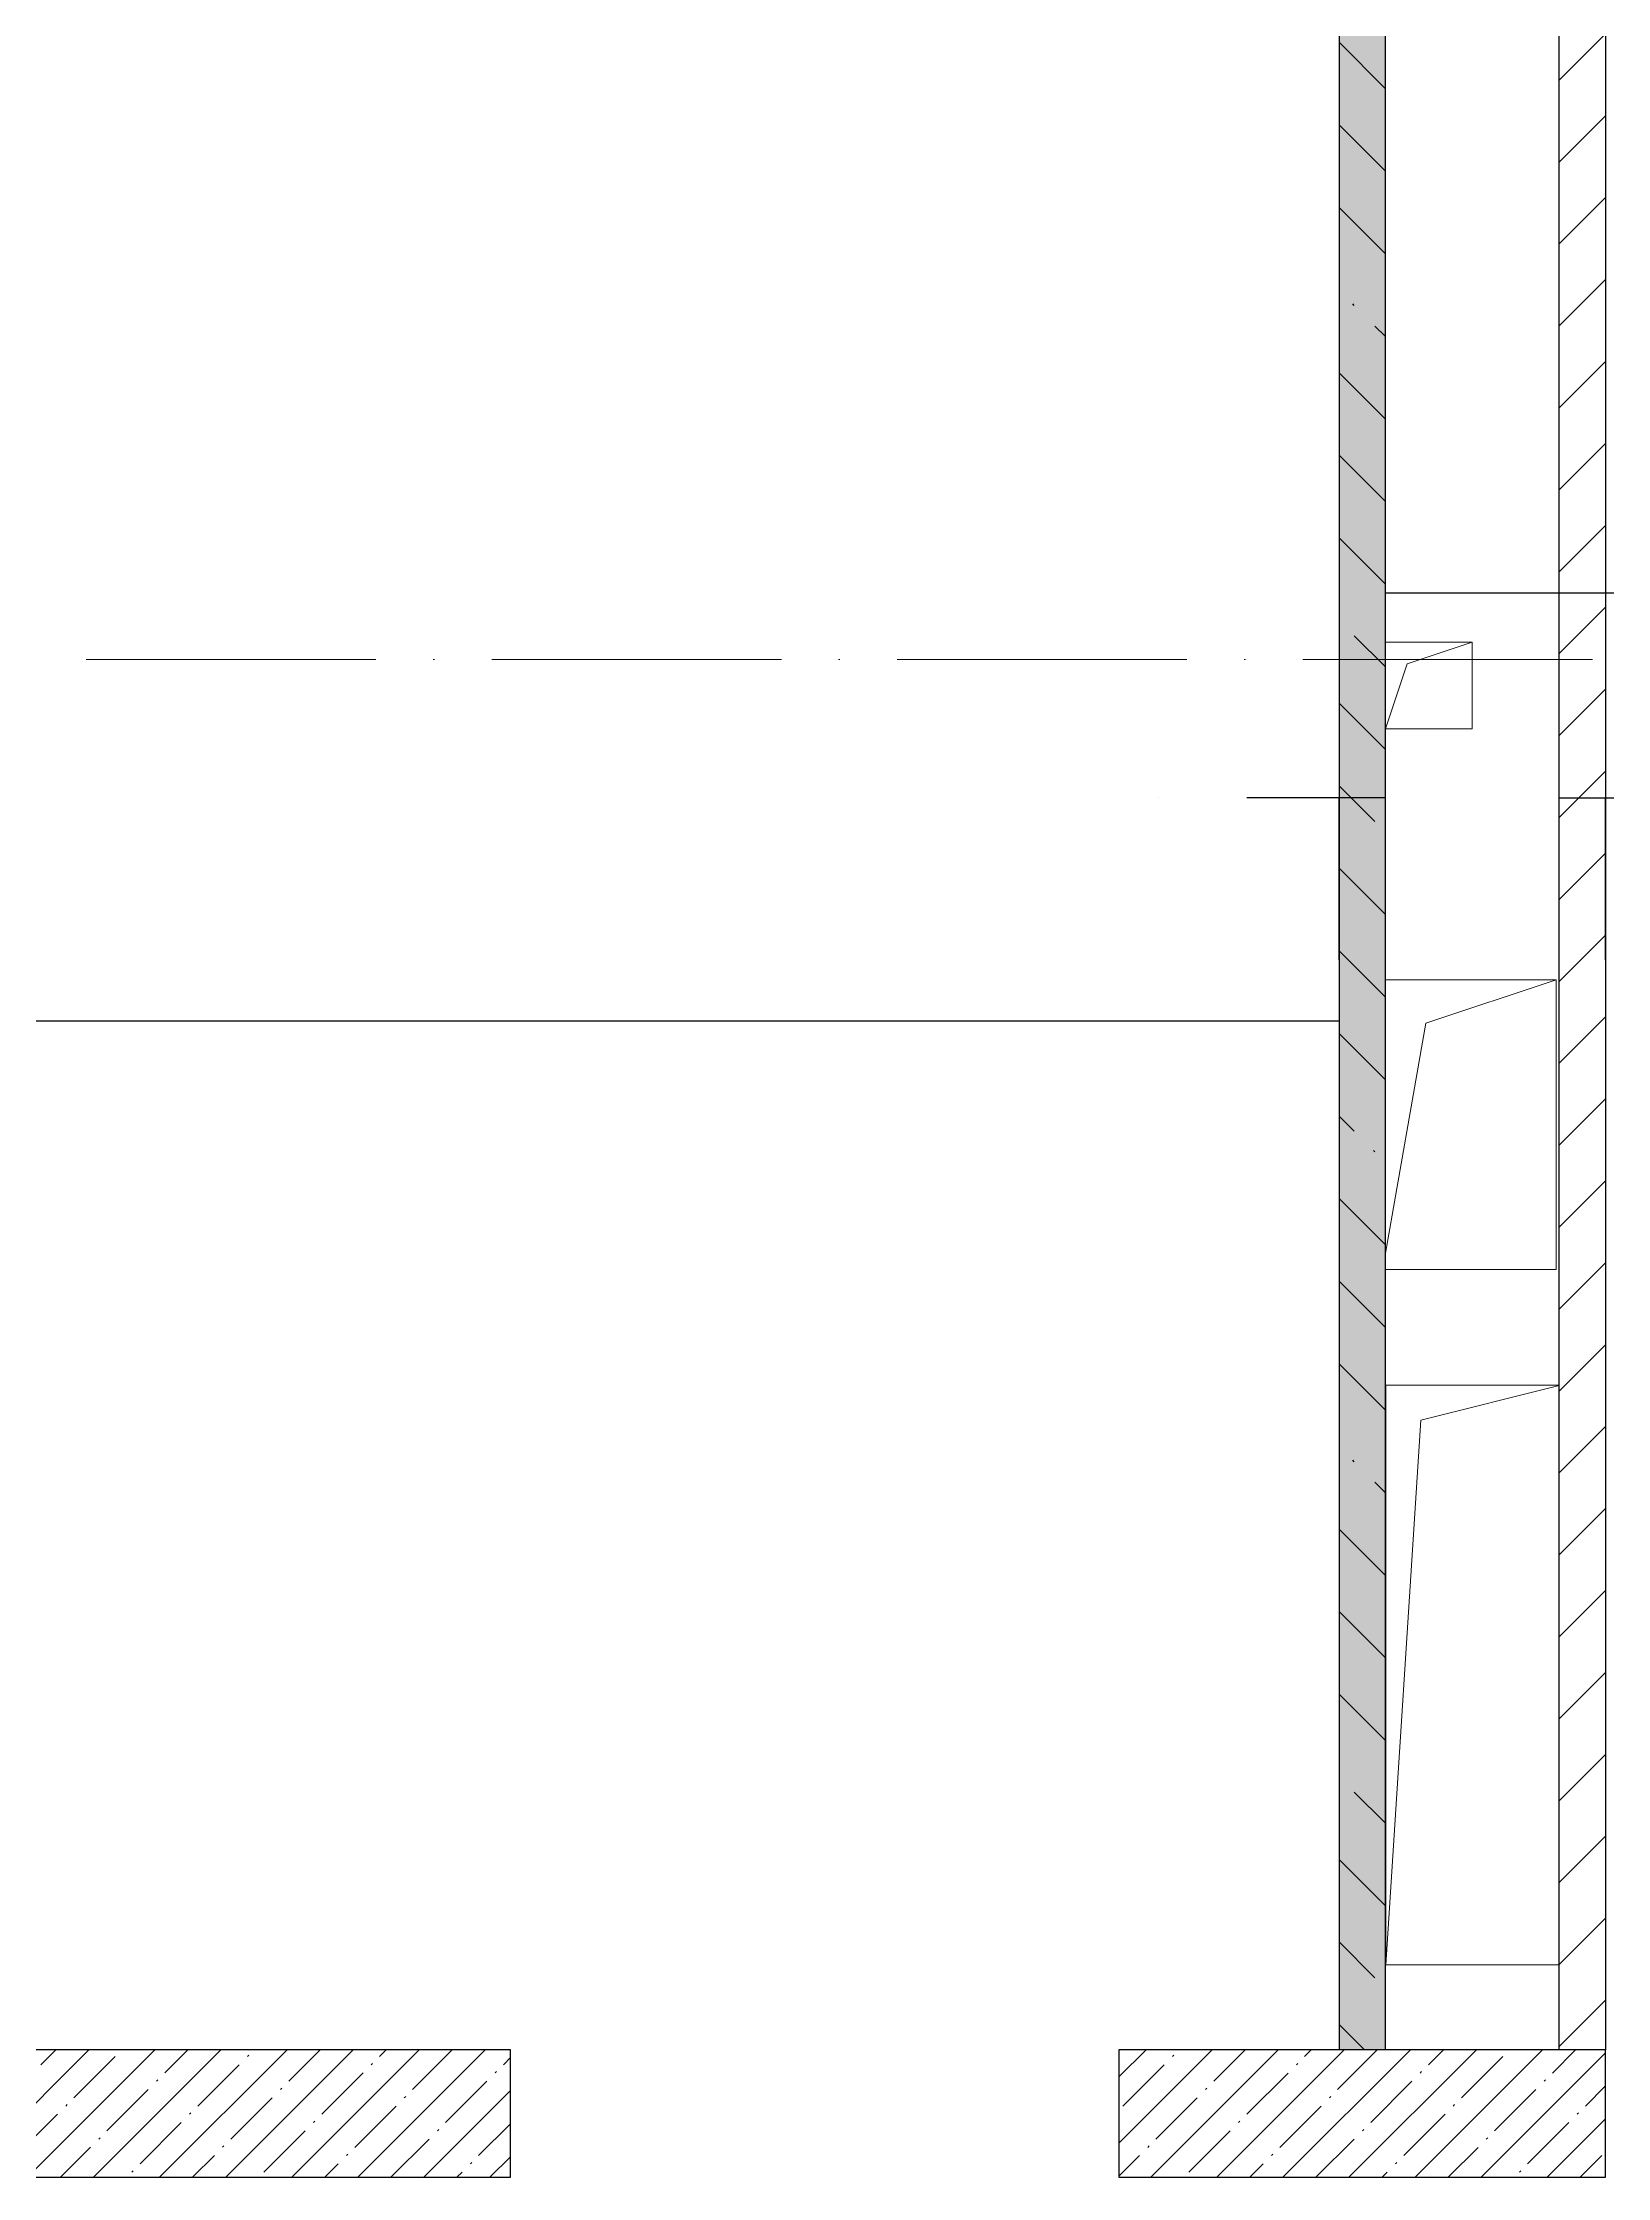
# Model space of a CAD drawing. Header units: millimetres. Extents: x 12986 to 523328, y -9759 to 30092.
# Drawn here: x 178629 to 181330, y 5180 to 8864 of the extents above; entities that cross this region are included whole.
import ezdxf

# ---------------------------------------------------------------- set-up
doc = ezdxf.new("R2010")
doc.units = ezdxf.units.MM
doc.linetypes.add('50_200_ШТРИХ_1Т_ш5_п1_п1_', pattern=[700, 500, -100, 0, -100])
for name, color, linetype, lineweight in [('0) ПГП', 1, 'Continuous', 30), ('1) ПГП Зеленый', 3, 'Continuous', 30), ('2) Расчет', 1, 'Continuous', 30), ('A-ANNO-DIMS', 7, 'Continuous', 9), ('A-FLOR', 7, 'Continuous', 9), ('A-GENM', 7, 'Continuous', 9), ('A-WALL-1', 7, 'Continuous', 25), ('A-WALL-PATT-1', 7, 'Continuous', 5), ('A-WALL-PATT-3', 250, 'Continuous', 5), ('Оси-2', 7, '50_200_ШТРИХ_1Т_ш5_п1_п1_', 9)]:
    doc.layers.add(name, color=color, linetype=linetype, lineweight=lineweight)
doc.layers.add('A-WALL-5', color=7, linetype='Continuous', lineweight=13, true_color=0x008000)
doc.dimstyles.get("Standard").update_dxf_attribs({"dimtxt": 0.18, "dimasz": 0.18, "dimexe": 0.18, "dimexo": 0.0625, "dimgap": 0.09, "dimtad": 0, "dimtih": 1, "dimtoh": 1, "dimdec": 4, "dimzin": 0, "dimdsep": 46, "dimtxsty": 'Standard', "dimcen": 0.09, "dimadec": 0, "dimazin": 0, "dimtfac": 1, "dimtdec": 4, "dimtofl": 0, "dimtmove": 0, "dimatfit": 3, "dimfxl": 1, "dimtolj": 1, "dimtzin": 0, "dimarcsym": 0})

# ---------------------------------------------------------------- blocks, each defined once
blk = doc.blocks.new('AR_Отверстие прямоугольное _в плите_ - AR_Отверстие прямоугольное _в плите_-V77-АР1_Кладочный план 1 этажа')
at = {"layer": 'A-GENM'}
for p, q in [((150, 250), (-145, 250)), ((-75, 175), (150, 250)), ((150, -250), (150, 250)), ((-145, -221.7), (-75, 175)), ((-145, -250), (150, -250))]:
    blk.add_line(p, q, dxfattribs=at)
blk = doc.blocks.new('AR_Отверстие прямоугольное _в плите_ - AR_Отверстие прямоугольное _в плите_-24486678-АР1_Кладочный план 1 этажа')
at = {"layer": 'A-GENM'}
for p, q in [((149, 500), (-150, 500)), ((-150, 500), (-150, -500)), ((-90, 440), (149, 499.8)), ((-150, -500), (-90, 440)), ((-150, -500), (149, -500))]:
    blk.add_line(p, q, dxfattribs=at)
blk = doc.blocks.new('AR_Отверстие прямоугольное _в плите_ - AR_Отверстие прямоугольное _в плите_-V96-АР1_Кладочный план 1 этажа')
at = {"layer": 'A-GENM'}
for p, q in [((75, 75), (-75, 75)), ((-37.5, 37.5), (75, 75)), ((75, -75), (75, 75)), ((-75, -75), (-37.5, 37.5)), ((-75, -75), (75, -75))]:
    blk.add_line(p, q, dxfattribs=at)
blk = doc.blocks.new('DIMBLOCK253-АР1_Кладочный план 1 этажа')
at = {"layer": 'A-ANNO-DIMS', "color": 0, "lineweight": -2, "transparency": 16777216}
for p, q in [((174236.9, 7281.4), (174236.9, 7175.2)), ((180866.9, 7281.4), (180866.9, 7175.2)), ((174237.1, 7175.4), (177551.2, 7175.4)), ((180866.7, 7175.4), (177552.6, 7175.4))]:
    blk.add_line(p, q, dxfattribs=at)
at = {"layer": 'A-ANNO-DIMS', "color": 0, "transparency": 16777216}
for points in [[(174237.1, 7175.4), (174237.1, 7175.4), (174236.9, 7175.4)], [(180866.7, 7175.4), (180866.7, 7175.4), (180866.9, 7175.4)]]:
    blk.add_solid(points, dxfattribs=at)
at = {"layer": 'Defpoints', "color": 0, "transparency": 16777216}
for p in [(174236.9, 7281.5), (180866.9, 7281.5), (180866.9, 7175.4)]:
    blk.add_point(p, dxfattribs=at)
at = {"layer": 'A-ANNO-DIMS', "color": 0, "transparency": 16777216, "insert": (177551.9, 7175.4), "char_height": 0.18, "width": 606.782, "attachment_point": 5}
blk.add_mtext('\\A1;6630.0000', dxfattribs=at)
blk = doc.blocks.new('DIMBLOCK254-АР1_Кладочный план 1 этажа')
at = {"layer": 'A-ANNO-DIMS', "color": 0, "lineweight": -2, "transparency": 16777216}
for p, q in [((180866.9, 7561.1), (180707.5, 7561.1)), ((180866.9, 7281.5), (180866.9, 7561.3)), ((180946.7, 7561.1), (180867.1, 7561.1)), ((180946.9, 7281.5), (180946.9, 7561.3))]:
    blk.add_line(p, q, dxfattribs=at)
at = {"layer": 'A-ANNO-DIMS', "color": 0, "transparency": 16777216}
for points in [[(180867.1, 7561.1), (180867.1, 7561.1), (180866.9, 7561.1)], [(180946.7, 7561.1), (180946.7, 7561.1), (180946.9, 7561.1)]]:
    blk.add_solid(points, dxfattribs=at)
at = {"layer": 'Defpoints', "color": 0, "transparency": 16777216}
for p in [(180946.9, 7561.1), (180866.9, 7281.5), (180946.9, 7281.5)]:
    blk.add_point(p, dxfattribs=at)
at = {"layer": 'A-ANNO-DIMS', "color": 0, "transparency": 16777216, "insert": (180555.2, 7561.2), "char_height": 0.18, "width": 303.391, "attachment_point": 1, "line_spacing_factor": 1.149209}
blk.add_mtext('\\A1;80.0000', dxfattribs=at)
blk = doc.blocks.new('DIMBLOCK255-АР1_Кладочный план 1 этажа')
at = {"layer": 'A-ANNO-DIMS', "color": 0, "lineweight": -2, "transparency": 16777216}
for p, q in [((180946.9, 7281.5), (180946.9, 7914.9)), ((180947.1, 7914.7), (181246.7, 7914.7)), ((181246.9, 7281.5), (181246.9, 7914.9)), ((181246.9, 7914.7), (181725.2, 7914.7))]:
    blk.add_line(p, q, dxfattribs=at)
at = {"layer": 'A-ANNO-DIMS', "color": 0, "transparency": 16777216}
for points in [[(180947.1, 7914.8), (180947.1, 7914.7), (180946.9, 7914.7)], [(181246.7, 7914.8), (181246.7, 7914.7), (181246.9, 7914.7)]]:
    blk.add_solid(points, dxfattribs=at)
at = {"layer": 'Defpoints', "color": 0, "transparency": 16777216}
for p in [(181246.9, 7914.7), (180946.9, 7281.5), (181246.9, 7281.5)]:
    blk.add_point(p, dxfattribs=at)
at = {"layer": 'A-ANNO-DIMS', "color": 0, "transparency": 16777216, "insert": (181498.3, 7914.9), "char_height": 0.18, "width": 455.087, "attachment_point": 1, "line_spacing_factor": 1.149209}
blk.add_mtext('\\A1;300.0000', dxfattribs=at)
blk = doc.blocks.new('DIMBLOCK256-АР1_Кладочный план 1 этажа')
at = {"layer": 'A-ANNO-DIMS', "color": 0, "lineweight": -2, "transparency": 16777216}
for p, q in [((181246.9, 7281.5), (181246.9, 7561.3)), ((181247.1, 7561.1), (181326.7, 7561.1)), ((181326.9, 7281.5), (181326.9, 7561.3)), ((181326.9, 7561.1), (181662, 7561.1))]:
    blk.add_line(p, q, dxfattribs=at)
at = {"layer": 'A-ANNO-DIMS', "color": 0, "transparency": 16777216}
for points in [[(181247.1, 7561.1), (181247.1, 7561.1), (181246.9, 7561.1)], [(181326.7, 7561.1), (181326.7, 7561.1), (181326.9, 7561.1)]]:
    blk.add_solid(points, dxfattribs=at)
at = {"layer": 'Defpoints', "color": 0, "transparency": 16777216}
for p in [(181326.9, 7561.1), (181246.9, 7281.5), (181326.9, 7281.5)]:
    blk.add_point(p, dxfattribs=at)
at = {"layer": 'A-ANNO-DIMS', "color": 0, "transparency": 16777216, "insert": (181510.9, 7561.2), "char_height": 0.18, "width": 303.391, "attachment_point": 1, "line_spacing_factor": 1.149209}
blk.add_mtext('\\A1;80.0000', dxfattribs=at)

msp = doc.modelspace()

# ---------------------------------------------------------------- hatches: boundary and pattern name
at = {"layer": '0) ПГП'}
h = msp.add_hatch(dxfattribs=at)
h.set_pattern_fill('FP_16', color=256, style=0, pattern_type=2)
h.set_pattern_definition([(50, (61996.893, 0), (72.873764, -6.37607), [7.62, -83.82]), (355, (61996.89, 0), (-14.09699, 76.422444), [6.096, -67.056]), (100.451, (62002.966, -0.53), (58.776964, 70.04687), [6.476, -71.236]), (46.184, (61996.89, 20.32), (108.43142, -16.817454), [11.43, -125.73]), (96.636, (62005.93, 18.92), (94.961, 98.970885), [9.714, -106.854]), (351.184, (61996.89, 20.32), (94.96227, 98.97018), [9.144, -100.584]), (21, (62007.053, 15.24), (60.64565, -40.906537), [7.62, -83.82]), (326, (62007.05, 15.24), (24.72083, 73.67493), [6.096, -67.056]), (71.451, (62012.11, 11.83), (85.36689, 32.768737), [6.476, -71.236]), (37.5, (61996.893, 0), (1.235525, 33.8224325), [3.353, -62.89, 3.353, -64.719, -67.31]), (37.5, (61996.893, 0), (1.235525, 33.8224325), [-134.315, 3.353, -63.957]), (7.5, (61996.893, 0), (26.728146, 40.072549), [3.353, -35.458, 3.353, -61.366, -25.654]), (7.5, (61996.893, 0), (26.728146, 40.072549), [-103.53, 3.353, -22.301]), (327.5, (61974.236, 0), (54.2363175, -2.2921173), [3.353, -22.047, 3.353, -75.895, -105.156]), (327.5, (61974.236, 0), (54.2363175, -2.2921173), [-104.648, 3.353, -101.803]), (317.5, (61964.076, 0), (59.25158, 10.17014), [3.353, -29.667, 3.353, -49.276, -74.676]), (317.5, (61964.076, 0), (59.25158, 10.17014), [-85.649, 3.353, -71.323])])
h.paths.add_polyline_path([(180946.89328, 5400.00001), (180946.89328, 10380.00001), (180866.89328, 10380.00001), (180866.89328, 5400.00001)], flags=0)
h = msp.add_hatch(dxfattribs=at)
h.set_pattern_fill('FP_17', color=256, style=0, pattern_type=2)
h.set_pattern_definition([(135, (61996.9, 0), (-142.5612, -142.5612), []), (135, (62139.46, 0), (-142.5612, -142.5612), [252.016, -50.403, 3.353, -47.05])])
h.paths.add_polyline_path([(180946.89328, 5400.00001), (180946.89328, 10380.00001), (180866.89328, 10380.00001), (180866.89328, 5400.00001)], flags=0)
at = {"layer": 'A-WALL-PATT-1'}
h = msp.add_hatch(dxfattribs=at)
h.set_pattern_fill('FP_1', color=256, style=0, pattern_type=2)
h.set_pattern_definition([(45, (61996.89, 0), (-57.024626, 57.024626), []), (45, (62053.92, 0), (-57.024626, 57.024626), [100.806, -20.161, 3.353, -16.808])])
h.paths.add_polyline_path([(173926.89323, 5180.00001), (179436.89328, 5180.00001), (179436.89328, 5400.00001), (173926.89323, 5400.00001)], flags=0)
h.paths.add_polyline_path([(181326.89328, 5180.00001), (181326.89328, 5400.00001), (180486.89328, 5400.00001), (180486.89328, 5180.00001)], flags=0)
at = {"layer": 'A-WALL-PATT-3'}
h = msp.add_hatch(dxfattribs=at)
h.set_pattern_fill('FP_15', color=256, style=0, pattern_type=2)
h.set_pattern_definition([(45, (61996.89, 0), (-70.71068, 70.71068), [])])
h.paths.add_polyline_path([(181246.89328, 5400.00001), (181326.89328, 5400.00001), (181326.89328, 10380.00001), (181246.89328, 10380.00001), (181246.89328, 8709.76827)], flags=0)

# ---------------------------------------------------------------- linework, layer by layer
at = {"layer": '0) ПГП'}
msp.add_line((180866.89328, 10000.00001), (180866.89328, 5400.00001), dxfattribs=at)
at = {"layer": '1) ПГП Зеленый'}
msp.add_lwpolyline([(181246.89328, 10380.00001), (181326.89328, 10380.00001), (181326.89328, 5400.00001), (181246.89328, 5400.00001)], close=True, dxfattribs=at)
at = {"layer": '2) Расчет'}
msp.add_line((180946.89328, 5400.00001), (180946.89328, 10380.00001), dxfattribs=at)
at = {"layer": 'A-FLOR'}
for p, q in [((180946.89328, 7830), (181096.89328, 7830)), ((181096.89328, 7830), (181096.89328, 7680)), ((181096.89328, 7680), (180946.89328, 7680)), ((180946.89328, 7247), (181241.89325, 7247)), ((181241.89325, 7247), (181241.89325, 6747)), ((181241.89325, 6747), (180946.89328, 6747)), ((180947.89327, 6547.00001), (181246.89328, 6547.00001)), ((180947.89327, 5547.00001), (180947.89327, 6547.00001)), ((181246.89328, 5547.00001), (180947.89327, 5547.00001))]:
    msp.add_line(p, q, dxfattribs=at)
at = {"layer": 'A-WALL-1'}
for p, q in [((179436.89328, 5400.00001), (173926.89323, 5400.00001)), ((179436.89328, 5180.00001), (179436.89328, 5400.00001)), ((180486.89328, 5400.00001), (180486.89328, 5180.00001)), ((181326.89328, 5400.00001), (180486.89328, 5400.00001)), ((181326.89328, 5180.00001), (181326.89328, 5400.00001)), ((173926.89323, 5180.00001), (179436.89328, 5180.00001)), ((180486.89328, 5180.00001), (181326.89328, 5180.00001))]:
    msp.add_line(p, q, dxfattribs=at)
at = {"layer": 'A-WALL-5'}
for p, q in [((181246.89328, 10380.00001), (181246.89328, 5400.00001)), ((181326.89328, 5400.00001), (181326.89328, 10380.00001))]:
    msp.add_line(p, q, dxfattribs=at)
at = {"layer": 'Оси-2'}
msp.add_line((57586.89328, 7800), (187948.52131, 7800), dxfattribs=at)

# ---------------------------------------------------------------- block references
at = {"layer": 'A-GENM'}
for name, p in [('AR_Отверстие прямоугольное _в плите_ - AR_Отверстие прямоугольное _в плите_-V96-АР1_Кладочный план 1 этажа', (181021.89328, 7755)), ('AR_Отверстие прямоугольное _в плите_ - AR_Отверстие прямоугольное _в плите_-V77-АР1_Кладочный план 1 этажа', (181091.89325, 6997)), ('AR_Отверстие прямоугольное _в плите_ - AR_Отверстие прямоугольное _в плите_-24486678-АР1_Кладочный план 1 этажа', (181097.89327, 6047.00001))]:
    msp.add_blockref(name, p, dxfattribs=at)

# ---------------------------------------------------------------- dimensions: what is measured, and where the dimension line sits
at = {"layer": 'A-ANNO-DIMS'}
for base, p1, p2, picture, middle in [((181246.89328, 7914.73614), (180946.89328, 7281.47102), (181246.89328, 7281.47102), 'DIMBLOCK255-АР1_Кладочный план 1 этажа', (181725.8507, 7914.73614)), ((180946.89328, 7561.11876), (180866.89328, 7281.47102), (180946.89328, 7281.47102), 'DIMBLOCK254-АР1_Кладочный план 1 этажа', (180706.89947, 7561.11876)), ((181326.89328, 7561.11876), (181246.89328, 7281.47102), (181326.89328, 7281.47102), 'DIMBLOCK256-АР1_Кладочный план 1 этажа', (181662.56171, 7561.11876))]:
    dim = msp.add_linear_dim(base=base, p1=p1, p2=p2, dimstyle='Standard', dxfattribs=at)
    dim.commit()
    dim.dimension.update_dxf_attribs({"geometry": picture, "text_midpoint": middle, "dimtype": 160})
dim = msp.add_linear_dim(base=(180866.89328, 7175.405), p1=(174236.89328, 7281.47102), p2=(180866.89328, 7281.47102), dimstyle='Standard', dxfattribs=at)
dim.commit()
dim.dimension.update_dxf_attribs({"geometry": 'DIMBLOCK253-АР1_Кладочный план 1 этажа', "text_midpoint": (177551.89328, 7175.405)})

doc.saveas('drawing.dxf')
